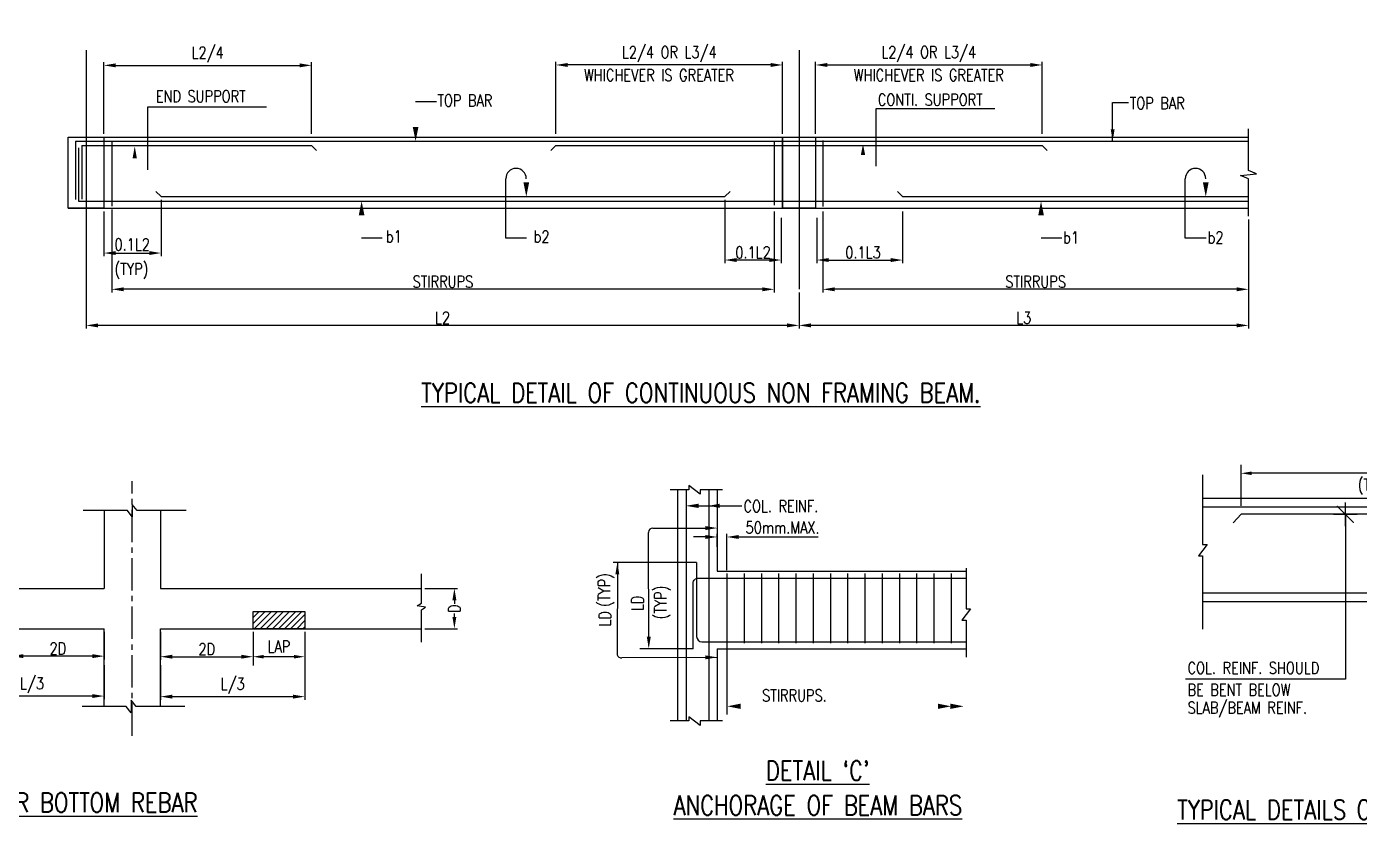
# Model space of a CAD drawing. Extents: x 455722 to 1142355, y -625363 to -272741.
# Drawn here: x 534969 to 565881, y -505185 to -486701 of the extents above; entities that cross this region are included whole.
import ezdxf
from ezdxf.enums import TextEntityAlignment as Align
from ezdxf.lldxf.tags import DXFTag

# ---------------------------------------------------------------- set-up
doc = ezdxf.new("R2010")
doc.units = 0
doc.header["$LTSCALE"] = 500
doc.header["$MEASUREMENT"] = 0
doc.linetypes.add('CENTER2', pattern=[1.125, 0.75, -0.125, 0.125, -0.125])
doc.layers.get('DEFPOINTS').update_dxf_attribs({"color": 4})
for name, color, linetype in [('08', 4, 'Continuous'), ('BEAM', 4, 'Continuous'), ('BRAKE LINE', 8, 'Continuous'), ('CEN', 8, 'CENTER'), ('col & circal', 8, 'CENTER2'), ('CUTOUT2', 9, 'Continuous'), ('DIM', 5, 'Continuous'), ('LINK', 2, 'Continuous'), ('S-CONCRET LINE', 4, 'Continuous'), ('S-DIM-1', 5, 'Continuous'), ('S-REINFORCEMENT', 6, 'Continuous'), ('S-TEXT-1', 4, 'Continuous'), ('S-TITLE', 6, 'Continuous'), ('STIRRUPS', 2, 'Continuous'), ('TXT', 4, 'Continuous')]:
    doc.layers.add(name, color=color, linetype=linetype)
doc.styles.add('ROMANS', font='r.shx', dxfattribs={"width": 0.8, "height": 275, "bigfont": 'bigfont.shx'})
doc.styles.add('ROMENT', font='r.shx', dxfattribs={"bigfont": 'bigfont.shx'})
tags = doc.linetypes.add('CENTER', pattern=[2, 1.25, -0.25, 0.25, -0.25]).pattern_tags.tags
tags[10:11] = [DXFTag(74, 4), DXFTag(75, 0), DXFTag(340, '0'), DXFTag(46, 1.0), DXFTag(50, 0.0), DXFTag(44, 0.0), DXFTag(45, 0.0)]
tags[8:9] = [DXFTag(74, 4), DXFTag(75, 0), DXFTag(340, '0'), DXFTag(46, 1.0), DXFTag(50, 0.0), DXFTag(44, 0.0), DXFTag(45, 0.0)]
tags[6:7] = [DXFTag(74, 4), DXFTag(75, 0), DXFTag(340, '0'), DXFTag(46, 1.0), DXFTag(50, 0.0), DXFTag(44, 0.0), DXFTag(45, 0.0)]
tags[4:5] = [DXFTag(74, 4), DXFTag(75, 0), DXFTag(340, '0'), DXFTag(46, 1.0), DXFTag(50, 0.0), DXFTag(44, 0.0), DXFTag(45, 0.0)]
doc.dimstyles.new('Copy of INT2TIMES', dxfattribs={"dimtxt": 300, "dimasz": 275, "dimexe": 75, "dimexo": 75, "dimgap": 40, "dimtad": 1, "dimdec": 0, "dimlfac": 0.5, "dimrnd": 5, "dimzin": 0, "dimdsep": 46, "dimtxsty": 'ROMANS', "dimcen": -1, "dimclrd": 5, "dimclre": 5, "dimclrt": 4, "dimadec": 0, "dimazin": 0, "dimtfac": 1, "dimtdec": 0, "dimtix": 1, "dimtofl": 0, "dimtmove": 2, "dimatfit": 3, "dimfxl": 0, "dimtolj": 1, "dimtzin": 0, "dimarcsym": 0})
doc.dimstyles.new('dim100', dxfattribs={"dimtxt": 250, "dimasz": 250, "dimexe": 200, "dimexo": 200, "dimgap": 100, "dimtad": 1, "dimdec": 0, "dimzin": 0, "dimdsep": 46, "dimtxsty": 'ROMANS', "dimcen": 0, "dimclrd": 5, "dimclre": 5, "dimclrt": 4, "dimadec": 0, "dimazin": 0, "dimtfac": 1, "dimtdec": 0, "dimtix": 1, "dimtofl": 0, "dimtmove": 2, "dimatfit": 3, "dimfxl": 0, "dimtolj": 1, "dimtzin": 0, "dimlwd": -1, "dimlwe": -1, "dimarcsym": 0})
doc.dimstyles.new('dim25', dxfattribs={"dimtxt": 250, "dimasz": 250, "dimexe": 200, "dimexo": 200, "dimgap": 100, "dimtad": 1, "dimdec": 0, "dimlfac": 0.25, "dimzin": 0, "dimdsep": 46, "dimtxsty": 'ROMANS', "dimcen": 0, "dimclrd": 5, "dimclre": 5, "dimclrt": 4, "dimadec": 0, "dimazin": 0, "dimtfac": 1, "dimtdec": 0, "dimtix": 1, "dimtofl": 0, "dimtmove": 2, "dimatfit": 3, "dimfxl": 0, "dimtolj": 1, "dimtzin": 0, "dimlwd": -1, "dimlwe": -1, "dimarcsym": 0})
doc.dimstyles.new('INT$7', dxfattribs={"dimtxt": 9, "dimasz": 8, "dimexe": 8, "dimexo": 3, "dimgap": 2, "dimtad": 1, "dimdec": 0, "dimzin": 0, "dimdsep": 46, "dimtxsty": 'ROMANS', "dimblk": 'DIMTICK', "dimcen": -0.25, "dimclrd": 5, "dimclre": 5, "dimclrt": 4, "dimadec": 0, "dimazin": 0, "dimtfac": 1, "dimtdec": 0, "dimtix": 1, "dimtofl": 0, "dimtmove": 2, "dimatfit": 3, "dimldrblk": 'DIMTICK', "dimfxl": 0, "dimtolj": 1, "dimtzin": 0, "dimarcsym": 0})

# ---------------------------------------------------------------- blocks, each defined once
blk = doc.blocks.new('*D427')
at = {"layer": 'DEFPOINTS', "color": 0}
for p in [(551210.7771575775, -498540.8452409217), (550988.9798156216, -498842.7349173077), (551210.7771575775, -499386.565390795)]:
    blk.add_point(p, dxfattribs=at)
at = {"layer": 'DIM', "color": 5, "lineweight": -2, "ltscale": 2}
for p, q in [((550713.9798156216, -498540.8452409217), (550438.9798156216, -498540.8452409217)), ((550988.9798156216, -498767.7349173077), (550988.9798156216, -498465.8452409217)), ((551210.7771575775, -499311.565390795), (551210.7771575775, -498465.8452409217)), ((551485.7771575775, -498540.8452409217), (551760.7771575775, -498540.8452409217))]:
    blk.add_line(p, q, dxfattribs=at)
at = {"layer": 'DIM', "color": 5}
for points in [[(550713.9798156216, -498586.678574255), (550713.9798156216, -498495.0119075884), (550988.9798156216, -498540.8452409217)], [(551485.7771575775, -498495.0119075884), (551485.7771575775, -498586.678574255), (551210.7771575775, -498540.8452409217)]]:
    blk.add_solid(points, dxfattribs=at)
at = {"layer": 'DIM', "color": 4, "insert": (552503.5936991412, -498322.8452409208), "char_height": 275, "attachment_point": 5, "style": 'ROMANS'}
blk.add_mtext('\\A1;50mm.MAX.', dxfattribs=at)
blk = doc.blocks.new('*D428')
at = {"layer": 'DEFPOINTS', "color": 0}
for p in [(536346.4494982192, -492283.1073629828), (552883.9494982192, -492795.1405829168), (536346.4494982192, -493632.6751394328)]:
    blk.add_point(p, dxfattribs=at)
at = {"layer": 'DIM', "color": 5, "lineweight": -2, "ltscale": 2}
for p, q in [((536346.4494982192, -492358.1073629828), (536346.4494982192, -493707.6751394328)), ((552883.9494982192, -492870.1405829168), (552883.9494982192, -493707.6751394328)), ((552608.9494982192, -493632.6751394328), (536621.4494982192, -493632.6751394328))]:
    blk.add_line(p, q, dxfattribs=at)
at = {"layer": 'DIM', "color": 5}
for points in [[(536621.4494982192, -493586.8418060995), (536621.4494982192, -493678.5084727661), (536346.4494982192, -493632.6751394328)], [(552608.9494982192, -493678.5084727661), (552608.9494982192, -493586.8418060995), (552883.9494982192, -493632.6751394328)]]:
    blk.add_solid(points, dxfattribs=at)
at = {"layer": 'DIM', "color": 4, "insert": (544615.1994982192, -493455.1751394328), "char_height": 275, "attachment_point": 5, "style": 'ROMANS'}
blk.add_mtext('\\A1;L2', dxfattribs=at)
blk = doc.blocks.new('*D429')
at = {"layer": 'DEFPOINTS', "color": 0}
for p in [(536944.5780383085, -490867.5109060509), (552304.8686629066, -490916.0175545928), (536944.5780383085, -492795.1405829168)]:
    blk.add_point(p, dxfattribs=at)
at = {"layer": 'DIM', "color": 5, "lineweight": -2, "ltscale": 2}
for p, q in [((536944.5780383085, -490942.5109060509), (536944.5780383085, -492870.1405829168)), ((552304.8686629066, -490991.0175545928), (552304.8686629066, -492870.1405829168)), ((552029.8686629066, -492795.1405829168), (537219.5780383085, -492795.1405829168))]:
    blk.add_line(p, q, dxfattribs=at)
at = {"layer": 'DIM', "color": 5}
for points in [[(537219.5780383085, -492749.3072495835), (537219.5780383085, -492840.9739162501), (536944.5780383085, -492795.1405829168)], [(552029.8686629066, -492840.9739162501), (552029.8686629066, -492749.3072495835), (552304.8686629066, -492795.1405829168)]]:
    blk.add_solid(points, dxfattribs=at)
at = {"layer": 'DIM', "color": 4, "insert": (544624.7233506076, -492617.6405829168), "char_height": 275, "attachment_point": 5, "style": 'ROMANS'}
blk.add_mtext('\\A1;STIRRUPS', dxfattribs=at)
blk = doc.blocks.new('*D430')
at = {"layer": 'DEFPOINTS', "color": 0}
for p in [(553297.3869982201, -491059.3877165262), (555287.254637554, -490916.0175545928), (555287.254637554, -492116.1347032199)]:
    blk.add_point(p, dxfattribs=at)
at = {"layer": 'DIM', "color": 5, "lineweight": -2, "ltscale": 2}
for p, q in [((553297.3869982201, -491134.3877165262), (553297.3869982201, -492191.1347032199)), ((555287.254637554, -490991.0175545928), (555287.254637554, -492191.1347032199)), ((553572.3869982201, -492116.1347032199), (555012.254637554, -492116.1347032199))]:
    blk.add_line(p, q, dxfattribs=at)
at = {"layer": 'DIM', "color": 5}
for points in [[(553572.3869982201, -492070.3013698866), (553572.3869982201, -492161.9680365532), (553297.3869982201, -492116.1347032199)], [(555012.254637554, -492161.9680365532), (555012.254637554, -492070.3013698866), (555287.254637554, -492116.1347032199)]]:
    blk.add_solid(points, dxfattribs=at)
at = {"layer": 'DIM', "color": 4, "insert": (554292.3208178871, -491938.6347032199), "char_height": 275, "attachment_point": 5, "style": 'ROMANS'}
blk.add_mtext('\\A1;{\\A1; 0.1L3}', dxfattribs=at)
blk = doc.blocks.new('*D431')
at = {"layer": 'DEFPOINTS', "color": 0}
for p in [(551163.9355483565, -490640.3925545928), (552470.5119982192, -491059.3877165262), (551163.9355483565, -492116.1347032199)]:
    blk.add_point(p, dxfattribs=at)
at = {"layer": 'DIM', "color": 5, "lineweight": -2, "ltscale": 2}
for p, q in [((551163.9355483565, -490715.3925545928), (551163.9355483565, -492191.1347032199)), ((552470.5119982192, -491134.3877165262), (552470.5119982192, -492191.1347032199)), ((552195.5119982192, -492116.1347032199), (551438.9355483565, -492116.1347032199))]:
    blk.add_line(p, q, dxfattribs=at)
at = {"layer": 'DIM', "color": 5}
for points in [[(551438.9355483565, -492070.3013698866), (551438.9355483565, -492161.9680365532), (551163.9355483565, -492116.1347032199)], [(552195.5119982192, -492161.9680365532), (552195.5119982192, -492070.3013698866), (552470.5119982192, -492116.1347032199)]]:
    blk.add_solid(points, dxfattribs=at)
at = {"layer": 'DIM', "color": 4, "insert": (551817.2237732878, -491938.6347032199), "char_height": 275, "attachment_point": 5, "style": 'ROMANS'}
blk.add_mtext('\\A1;{\\A1;0.1L2}', dxfattribs=at)
blk = doc.blocks.new('*D432')
at = {"layer": 'DEFPOINTS', "color": 0}
for p in [(553437.3285274205, -490916.0175545928), (563307.7190482679, -491098.189942772), (553437.3285274205, -492795.1405829168)]:
    blk.add_point(p, dxfattribs=at)
at = {"layer": 'DIM', "color": 5, "lineweight": -2, "ltscale": 2}
for p, q in [((553437.3285274205, -490991.0175545928), (553437.3285274205, -492870.1405829168)), ((563307.7190482679, -491173.189942772), (563307.7190482679, -492870.1405829168)), ((563032.7190482679, -492795.1405829168), (553712.3285274205, -492795.1405829168))]:
    blk.add_line(p, q, dxfattribs=at)
at = {"layer": 'DIM', "color": 5}
for points in [[(553712.3285274205, -492749.3072495835), (553712.3285274205, -492840.9739162501), (553437.3285274205, -492795.1405829168)], [(563032.7190482679, -492840.9739162501), (563032.7190482679, -492749.3072495835), (563307.7190482679, -492795.1405829168)]]:
    blk.add_solid(points, dxfattribs=at)
at = {"layer": 'DIM', "color": 4, "insert": (558372.5237878442, -492617.6405829168), "char_height": 275, "attachment_point": 5, "style": 'ROMANS'}
blk.add_mtext('\\A1;STIRRUPS', dxfattribs=at)
blk = doc.blocks.new('*D433')
at = {"layer": 'DEFPOINTS', "color": 0}
for p in [(563307.7190482679, -491098.189942772), (552883.9494982192, -492795.1405829168), (552883.9494982192, -493632.6751394342)]:
    blk.add_point(p, dxfattribs=at)
at = {"layer": 'DIM', "color": 5, "lineweight": -2, "ltscale": 2}
for p, q in [((563307.7190482679, -491173.189942772), (563307.7190482679, -493707.6751394342)), ((552883.9494982192, -492870.1405829168), (552883.9494982192, -493707.6751394342)), ((563032.7190482679, -493632.6751394342), (553158.9494982192, -493632.6751394342))]:
    blk.add_line(p, q, dxfattribs=at)
at = {"layer": 'DIM', "color": 5}
for points in [[(553158.9494982192, -493586.8418061009), (553158.9494982192, -493678.5084727675), (552883.9494982192, -493632.6751394342)], [(563032.7190482679, -493678.5084727675), (563032.7190482679, -493586.8418061009), (563307.7190482679, -493632.6751394342)]]:
    blk.add_solid(points, dxfattribs=at)
at = {"layer": 'DIM', "color": 4, "insert": (558095.8342732436, -493455.1751394342), "char_height": 275, "attachment_point": 5, "style": 'ROMANS'}
blk.add_mtext('\\A1;L3', dxfattribs=at)
blk = doc.blocks.new('*D440')
at = {"layer": 'DEFPOINTS', "color": 0}
for p in [(541573.3244982201, -487599.4432974071), (536759.8869982192, -489262.2675545928), (541573.3244982201, -489262.2675545928)]:
    blk.add_point(p, dxfattribs=at)
at = {"layer": 'DIM', "color": 5, "lineweight": -2, "ltscale": 2}
for p, q in [((536759.8869982192, -489187.2675545928), (536759.8869982192, -487524.4432974071)), ((537034.8869982192, -487599.4432974071), (541298.3244982201, -487599.4432974071)), ((541573.3244982201, -489187.2675545928), (541573.3244982201, -487524.4432974071))]:
    blk.add_line(p, q, dxfattribs=at)
at = {"layer": 'DIM', "color": 5}
for points in [[(537034.8869982192, -487553.6099640738), (537034.8869982192, -487645.2766307404), (536759.8869982192, -487599.4432974071)], [(541298.3244982201, -487645.2766307404), (541298.3244982201, -487553.6099640738), (541573.3244982201, -487599.4432974071)]]:
    blk.add_solid(points, dxfattribs=at)
at = {"layer": 'DIM', "color": 4, "insert": (539166.6057482196, -487349.9194878833), "char_height": 275, "attachment_point": 5, "style": 'ROMANS'}
blk.add_mtext('\\A1;L2/4', dxfattribs=at)
blk = doc.blocks.new('*D441')
at = {"layer": 'DEFPOINTS', "color": 0}
for p in [(547243.6369982192, -487590.6232974059), (547243.6369982192, -489262.2675545928), (552503.5869982203, -489262.2675545928)]:
    blk.add_point(p, dxfattribs=at)
at = {"layer": 'TXT', "color": 5, "lineweight": -2}
for p, q in [((547243.6369982192, -489187.2675545928), (547243.6369982192, -487515.6232974059)), ((552228.5869982203, -487590.6232974059), (547518.6369982192, -487590.6232974059)), ((552503.5869982203, -489187.2675545928), (552503.5869982203, -487515.6232974059))]:
    blk.add_line(p, q, dxfattribs=at)
at = {"layer": 'TXT', "color": 5}
for points in [[(547518.6369982192, -487544.7899640726), (547518.6369982192, -487636.4566307392), (547243.6369982192, -487590.6232974059)], [(552228.5869982203, -487636.4566307392), (552228.5869982203, -487544.7899640726), (552503.5869982203, -487590.6232974059)]]:
    blk.add_solid(points, dxfattribs=at)
at = {"layer": 'TXT', "color": 4, "insert": (549873.6119982197, -487341.0994878821), "char_height": 275, "attachment_point": 5, "style": 'ROMANS'}
blk.add_mtext('\\A1;L2/4 OR L3/4', dxfattribs=at)
blk = doc.blocks.new('*D442')
at = {"layer": 'DEFPOINTS', "color": 0}
for p in [(558524.2619982192, -487590.6232974059), (553264.3119982199, -489262.2675545928), (558524.2619982192, -489262.2675545928)]:
    blk.add_point(p, dxfattribs=at)
at = {"layer": 'DIM', "color": 5, "lineweight": -2, "ltscale": 2}
for p, q in [((553264.3119982199, -489187.2675545928), (553264.3119982199, -487515.6232974059)), ((553539.3119982199, -487590.6232974059), (558249.2619982192, -487590.6232974059)), ((558524.2619982192, -489187.2675545928), (558524.2619982192, -487515.6232974059))]:
    blk.add_line(p, q, dxfattribs=at)
at = {"layer": 'DIM', "color": 5}
for points in [[(553539.3119982199, -487544.7899640726), (553539.3119982199, -487636.4566307392), (553264.3119982199, -487590.6232974059)], [(558249.2619982192, -487636.4566307392), (558249.2619982192, -487544.7899640726), (558524.2619982192, -487590.6232974059)]]:
    blk.add_solid(points, dxfattribs=at)
at = {"layer": 'DIM', "color": 4, "insert": (555894.2869982196, -487341.0994878821), "char_height": 275, "attachment_point": 5, "style": 'ROMANS'}
blk.add_mtext('\\A1;L2/4 OR L3/4', dxfattribs=at)
blk = doc.blocks.new('*D452')
at = {"layer": 'DEFPOINTS', "color": 0}
for p in [(538085.5111528586, -490640.3925545928), (536759.8869982192, -490916.0175545928), (538085.5111528586, -491953.8638165351)]:
    blk.add_point(p, dxfattribs=at)
at = {"layer": 'DIM', "color": 5, "lineweight": -2, "ltscale": 2}
for p, q in [((538085.5111528586, -490715.3925545928), (538085.5111528586, -492028.8638165351)), ((536759.8869982192, -490991.0175545928), (536759.8869982192, -492028.8638165351)), ((537034.8869982192, -491953.8638165351), (537810.5111528586, -491953.8638165351))]:
    blk.add_line(p, q, dxfattribs=at)
at = {"layer": 'DIM', "color": 5}
for points in [[(537034.8869982192, -491908.0304832018), (537034.8869982192, -491999.6971498684), (536759.8869982192, -491953.8638165351)], [(537810.5111528586, -491999.6971498684), (537810.5111528586, -491908.0304832018), (538085.5111528586, -491953.8638165351)]]:
    blk.add_solid(points, dxfattribs=at)
at = {"layer": 'DIM', "color": 4, "insert": (537416.7829586815, -491753.8638165351), "char_height": 275, "attachment_point": 5, "style": 'ROMANS'}
blk.add_mtext('\\A1;0.1L2', dxfattribs=at)
blk = doc.blocks.new('DIMTICK')
for p, q in [((-1, 0), (1, 0)), ((0, 1), (0, -1))]:
    blk.add_line(p, q)
at = {"color": 2, "const_width": 0.1}
blk.add_lwpolyline([(0.7071067811865461, 0.7071067811865461), (-0.7071067811865479, -0.7071067811865461)], dxfattribs=at)
blk = doc.blocks.new('*D542')
at = {"layer": 'DEFPOINTS', "color": 0}
for p in [(544126.5000000146, -499735.2176071489), (544890.1667690115, -499735.2176071489), (544126.5000000146, -500668.853748085)]:
    blk.add_point(p, dxfattribs=at)
at = {"layer": 'DIM', "color": 5, "lineweight": -2, "ltscale": 2}
for p, q in [((544201.5000000146, -499735.2176071489), (544965.1667690115, -499735.2176071489)), ((544890.1667690115, -500010.2176071489), (544890.1667690115, -500088.7023442878)), ((544890.1667690115, -500393.853748085), (544890.1667690115, -500315.3690109545)), ((544201.5000000146, -500668.853748085), (544965.1667690115, -500668.853748085))]:
    blk.add_line(p, q, dxfattribs=at)
at = {"layer": 'DIM', "color": 5}
for points in [[(544936.0001023449, -500010.2176071489), (544844.3334356782, -500010.2176071489), (544890.1667690115, -499735.2176071489)], [(544844.3334356782, -500393.853748085), (544936.0001023449, -500393.853748085), (544890.1667690115, -500668.853748085)]]:
    blk.add_solid(points, dxfattribs=at)
at = {"layer": 'DIM', "color": 4, "insert": (544890.1667690115, -500202.0356776211), "char_height": 275, "attachment_point": 5, "rotation": 90, "style": 'ROMANS'}
blk.add_mtext('\\A1;{D}', dxfattribs=at)
blk = doc.blocks.new('*D543')
at = {"layer": 'DEFPOINTS', "color": 0}
for p in [(534619.4188558104, -500655.3004590776), (536765.0371205442, -500665.6862392353), (534619.4188558104, -501305.2655151087)]:
    blk.add_point(p, dxfattribs=at)
at = {"layer": 'DIM', "color": 5, "lineweight": -2, "ltscale": 2}
for p, q in [((534619.4188558104, -500730.3004590776), (534619.4188558104, -501380.2655151087)), ((536765.0371205442, -500740.6862392353), (536765.0371205442, -501380.2655151087)), ((536490.0371205442, -501305.2655151087), (534894.4188558104, -501305.2655151087))]:
    blk.add_line(p, q, dxfattribs=at)
at = {"layer": 'DIM', "color": 5}
for points in [[(534894.4188558104, -501259.4321817753), (534894.4188558104, -501351.098848442), (534619.4188558104, -501305.2655151087)], [(536490.0371205442, -501351.098848442), (536490.0371205442, -501259.4321817753), (536765.0371205442, -501305.2655151087)]]:
    blk.add_solid(points, dxfattribs=at)
at = {"layer": 'DIM', "color": 4, "insert": (535692.2279881773, -501127.7655151087), "char_height": 275, "attachment_point": 5, "style": 'ROMANS'}
blk.add_mtext('\\A1;{2D}', dxfattribs=at)
blk = doc.blocks.new('*D545')
at = {"layer": 'DEFPOINTS', "color": 0}
for p in [(533419.4188558095, -500655.3004590776), (536765.0371205442, -501441.2559089324), (533419.4188558095, -502231.3955822569)]:
    blk.add_point(p, dxfattribs=at)
at = {"layer": 'DIM', "color": 5, "lineweight": -2, "ltscale": 2}
for p, q in [((533419.4188558095, -500730.3004590776), (533419.4188558095, -502306.3955822569)), ((536765.0371205442, -501516.2559089324), (536765.0371205442, -502306.3955822569)), ((536490.0371205442, -502231.3955822569), (533694.4188558095, -502231.3955822569))]:
    blk.add_line(p, q, dxfattribs=at)
at = {"layer": 'DIM', "color": 5}
for points in [[(533694.4188558095, -502185.5622489236), (533694.4188558095, -502277.2289155902), (533419.4188558095, -502231.3955822569)], [(536490.0371205442, -502277.2289155902), (536490.0371205442, -502185.5622489236), (536765.0371205442, -502231.3955822569)]]:
    blk.add_solid(points, dxfattribs=at)
at = {"layer": 'DIM', "color": 4, "insert": (535092.2279881769, -501981.8717727331), "char_height": 275, "attachment_point": 5, "style": 'ROMANS'}
blk.add_mtext('\\A1;L/3', dxfattribs=at)
blk = doc.blocks.new('*D555')
at = {"layer": 'DEFPOINTS', "color": 0}
for p in [(538073.8005910757, -500668.853748085), (540219.4188558076, -500668.853748085), (540219.4188558076, -501318.818804116)]:
    blk.add_point(p, dxfattribs=at)
at = {"layer": 'DIM', "color": 5, "lineweight": -2, "ltscale": 2}
for p, q in [((538073.8005910757, -500743.853748085), (538073.8005910757, -501393.818804116)), ((540219.4188558076, -500743.853748085), (540219.4188558076, -501393.818804116)), ((538348.8005910757, -501318.818804116), (539944.4188558076, -501318.818804116))]:
    blk.add_line(p, q, dxfattribs=at)
at = {"layer": 'DIM', "color": 5}
for points in [[(538348.8005910757, -501272.9854707827), (538348.8005910757, -501364.6521374493), (538073.8005910757, -501318.818804116)], [(539944.4188558076, -501364.6521374493), (539944.4188558076, -501272.9854707827), (540219.4188558076, -501318.818804116)]]:
    blk.add_solid(points, dxfattribs=at)
at = {"layer": 'DIM', "color": 4, "insert": (539146.6097234417, -501141.318804116), "char_height": 275, "attachment_point": 5, "style": 'ROMANS'}
blk.add_mtext('\\A1;{2D}', dxfattribs=at)
blk = doc.blocks.new('*D556')
at = {"layer": 'DEFPOINTS', "color": 0}
for p in [(540219.4188558076, -500668.853748085), (541419.4188558086, -500668.853748085), (540219.4188558076, -501318.818804116)]:
    blk.add_point(p, dxfattribs=at)
at = {"layer": 'S-DIM-1', "color": 5}
for p, q in [((540219.4188558076, -500868.853748085), (540219.4188558076, -501518.818804116)), ((541419.4188558086, -500868.853748085), (541419.4188558086, -501518.818804116)), ((541169.4188558086, -501318.818804116), (540469.4188558076, -501318.818804116))]:
    blk.add_line(p, q, dxfattribs=at)
for points in [[(540469.4188558076, -501277.1521374493), (540469.4188558076, -501360.4854707827), (540219.4188558076, -501318.818804116)], [(541169.4188558086, -501360.4854707827), (541169.4188558086, -501277.1521374493), (541419.4188558086, -501318.818804116)]]:
    blk.add_solid(points, dxfattribs=at)
at = {"layer": 'S-DIM-1', "color": 4, "insert": (540819.4188558081, -501081.318804116), "char_height": 275, "attachment_point": 5, "style": 'ROMANS'}
blk.add_mtext('\\A1;LAP', dxfattribs=at)
blk = doc.blocks.new('*D557')
at = {"layer": 'DEFPOINTS', "color": 0}
for p in [(541419.4188558086, -500668.853748085), (538073.8005910757, -501443.4731651273), (541419.4188558086, -502244.9488712642)]:
    blk.add_point(p, dxfattribs=at)
at = {"layer": 'DIM', "color": 5, "lineweight": -2, "ltscale": 2}
for p, q in [((541419.4188558086, -500743.853748085), (541419.4188558086, -502319.9488712642)), ((538073.8005910757, -501518.4731651273), (538073.8005910757, -502319.9488712642)), ((538348.8005910757, -502244.9488712642), (541144.4188558086, -502244.9488712642))]:
    blk.add_line(p, q, dxfattribs=at)
at = {"layer": 'DIM', "color": 5}
for points in [[(538348.8005910757, -502199.1155379309), (538348.8005910757, -502290.7822045975), (538073.8005910757, -502244.9488712642)], [(541144.4188558086, -502290.7822045975), (541144.4188558086, -502199.1155379309), (541419.4188558086, -502244.9488712642)]]:
    blk.add_solid(points, dxfattribs=at)
at = {"layer": 'DIM', "color": 4, "insert": (539746.6097234421, -501995.4250617404), "char_height": 275, "attachment_point": 5, "style": 'ROMANS'}
blk.add_mtext('\\A1;L/3', dxfattribs=at)
blk = doc.blocks.new('*D580')
at = {"layer": 'DEFPOINTS', "color": 0}
for p in [(563136.3081219406, -497063.6242979572), (563136.3081219406, -498015.6095327132), (569333.9340104838, -498308.1875982441)]:
    blk.add_point(p, dxfattribs=at)
at = {"layer": 'DIM', "color": 5}
for p, q in [((563136.3081219406, -497815.6095327132), (563136.3081219406, -496863.6242979572)), ((569083.9340104838, -497063.6242979572), (563386.3081219406, -497063.6242979572)), ((569333.9340104838, -498108.1875982441), (569333.9340104838, -496863.6242979572))]:
    blk.add_line(p, q, dxfattribs=at)
for points in [[(563386.3081219406, -497021.9576312905), (563386.3081219406, -497105.2909646239), (563136.3081219406, -497063.6242979572)], [(569083.9340104838, -497105.2909646239), (569083.9340104838, -497021.9576312905), (569333.9340104838, -497063.6242979572)]]:
    blk.add_solid(points, dxfattribs=at)
at = {"layer": 'DIM', "color": 4, "char_height": 275, "attachment_point": 5, "style": 'ROMANS'}
for s, insert in [('\\A1;Ld', (566235.1210662122, -496826.1242979572)), ('(TYP)', (566235.1210662122, -497373.148107481))]:
    blk.add_mtext(s, dxfattribs=dict(at, insert=insert))

msp = doc.modelspace()

# ---------------------------------------------------------------- hatches: boundary and pattern name
at = {"layer": 'BEAM'}
h = msp.add_hatch(dxfattribs=at)
h.set_pattern_fill('ANSI31', color=253, scale=800, style=0)
h.set_pattern_definition([(45, (-5111537.119563987, 1766864.131342657), (-70.71067811865474, 70.71067811865474), [])])
h.paths.add_polyline_path([(540219.4188558076, -500267.7432291391), (540219.4188558076, -500668.853748085), (541419.4188558086, -500668.853748085), (541419.4188558086, -500267.7432291391)])

# ---------------------------------------------------------------- linework, layer by layer
at = {"layer": '08', "elevation": 1.159165e-10}
for points in [[(535933.0119982173, -489262.2675545928), (536759.8869982192, -489262.2675545928), (536759.8869982192, -490916.0175545928), (535933.0119982173, -490916.0175545928)], [(552503.5869982203, -489262.2675545928), (553264.3119982199, -489262.2675545928), (553264.3119982199, -490916.0175545928), (552503.5869982203, -490916.0175545928)]]:
    msp.add_lwpolyline(points, close=True, dxfattribs=at)
at = {"layer": 'BEAM', "elevation": -1.160085e-10}
msp.add_lwpolyline([(540219.4188558076, -500267.7432291391), (541419.4188558086, -500267.7432291391), (541419.4188558086, -500668.853748085), (540219.4188558076, -500668.853748085)], close=True, dxfattribs=at)
at = {"layer": 'BRAKE LINE', "ltscale": 2}
for points, elevation in [([(563307.7190482679, -491098.189942772), (563307.7190482679, -490228.2472534268), (563122.0675750754, -490156.0124959541), (563493.3705214614, -490114.7357660029), (563307.7190482679, -490042.5010085301), (563307.7190482679, -489073.2250848408)], 1.158859e-10), ([(551111.0401458822, -497443.6906065042), (550590.9354380423, -497443.6906065042), (550590.9354380423, -497550.0496425042), (550328.8477416614, -497345.5129434243), (550328.8477416614, -497443.6906065042), (549893.018229095, -497443.6906065042)], -1.160391e-10), ([(562246.4859316438, -497098.7919671622), (562246.4859316438, -498714.7982726914), (562352.8449676433, -498714.7982726914), (562148.3082685634, -498976.8859690733), (562246.4859316438, -498976.8859690733), (562246.4859316438, -500680.193935801)], -1.160085e-10), ([(556758.225418628, -499261.679169469), (556758.225418628, -500208.0185478609), (556864.5844546312, -500208.0185478609), (556660.0477555513, -500470.1062442428), (556758.225418628, -500470.1062442428), (556758.225418628, -501332.1704273629)], -1.160391e-10), ([(551111.0401458822, -502808.1428316277), (550590.9354380423, -502808.1428316277), (550590.9354380423, -502914.5018676291), (550328.8477416614, -502709.9651685501), (550328.8477416614, -502808.1428316277), (549893.018229095, -502808.1428316277)], -1.160391e-10)]:
    msp.add_lwpolyline(points, dxfattribs=dict(at, elevation=elevation))
at = {"layer": 'CEN'}
for p, q in [((536346.4494982192, -487250.2711501042), (536346.4494982192, -492795.1405829168)), ((552883.9494982192, -487250.2711501042), (552883.9494982192, -492795.1405829168))]:
    msp.add_line(p, q, dxfattribs=at)
at = {"layer": 'col & circal', "linetype": 'CENTER2', "ltscale": 2}
msp.add_line((537419.4188558104, -503157.5), (537419.4188558104, -497244.3644161527), dxfattribs=at)
at = {"layer": 'CUTOUT2', "linetype": 'Continuous', "elevation": -1.160085e-10}
for points in [[(538666.4379890262, -497929.3222490707), (537531.9035845165, -497929.2984012826), (537419.4188558086, -497783.6996717169), (537419.4188558086, -498073.622719021), (537304.083902154, -497929.2984012826), (536279.4963843998, -497929.3314034059)], [(538639.684966293, -502475.4175065919), (537505.1505617852, -502475.3936588042), (537392.6658330763, -502329.794929238), (537392.6658330763, -502619.7179765417), (537277.3308794218, -502475.3936588042), (536252.7433616676, -502475.4266609261)]]:
    msp.add_lwpolyline(points, dxfattribs=at)
at = {"layer": 'CUTOUT2', "linetype": 'Continuous'}
msp.add_lwpolyline([(544126.4951021817, -500984.9828376491), (544126.5110007083, -500228.6265679761), (544223.5768204179, -500172.5798513158), (544030.2947888818, -500134.6936463579), (544126.5110007083, -500076.7467797343), (544126.4889992919, -499393.688434565)], dxfattribs=at)
at = {"layer": 'DEFPOINTS', "color": 0, "linetype": 'ByBlock'}
for p in [(550988.9798156216, -499333.3436141992), (550428.9798156226, -501333.3436141992)]:
    msp.add_point(p, dxfattribs=at)
at = {"layer": 'DIM', "ltscale": 2}
for p, q in [((537779.1876924827, -490022.033171142), (537779.1876924827, -488563.979075226)), ((537779.1876924827, -488563.979075226), (540534.3786192934, -488563.979075226)), ((544471.5183377254, -488445.030332821), (543990.132286906, -488445.030332821)), ((554671.6926924817, -488598.9609571877), (557426.8836192943, -488598.9609571877)), ((554671.6926924817, -489942.033171142), (554671.6926924817, -488598.9609571877)), ((546082.5780088974, -491611.5718036839), (546082.5780088974, -490229.02781206)), ((561843.0141172155, -491611.5718036839), (561843.0141172155, -490229.02781206)), ((543218.5771724402, -491611.5718036839), (542737.1911216218, -491611.5718036839)), ((546563.9640597177, -491611.5718036839), (546082.5780088974, -491611.5718036839)), ((558979.0132807575, -491611.5718036839), (558497.6272299362, -491611.5718036839)), ((562324.4001680331, -491611.5718036839), (561843.0141172155, -491611.5718036839)), ((549398.7219304449, -501061.6426956193), (549393.6755246061, -498433.3860477377)), ((549493.6755246061, -498333.3860477367), (550788.9798156226, -498333.3860477367)), ((551710.7771575765, -498540.8452409217), (553328.0493457222, -498540.8452409217)), ((550508.9798156216, -499133.3436141992), (548574.7849710116, -499133.3436141992)), ((551210.7771575775, -501003.226223357), (551210.7771575775, -502661.5357864429)), ((550428.9798156226, -501132.3435028819), (549193.5960318965, -501132.3435028819))]:
    msp.add_line(p, q, dxfattribs=at)
at = {"layer": 'DIM', "ltscale": 2, "flags": 128}
for points, elevation in [([(543990.132286906, -488445.030332821, 0, 0, 0), (543990.132286906, -489357.6425545928, 0, 132.3, 0), (543990.132286906, -489027.112037445, 132.3, 132.3, 0)], 1.158859e-10), ([(537779.1876924818, -490022.033171142, 0, 0, 0), (537475.4781543666, -490022.033171142, 0, 0, 0), (537475.4781543666, -489478.4445983828, 0, 99.22500000000002, 0), (537475.4781543666, -489753.9049862442, 99.22500000000002, 99.22500000000002, 0)], 1.158859e-10), ([(554671.6926924817, -489942.033171142, 0, 0, 0), (554367.9831543674, -489942.033171142, 0, 0, 0), (554367.9831543674, -489429.8658483829, 0, 99.22500000000002, 0), (554367.9831543674, -489677.7637362443, 99.22500000000002, 99.22500000000002, 0)], 1.158859e-10), ([(546558.0543137991, -490229.02781206, 0, 0, 0), (546558.0543137991, -490642.8883734951, 0, 132.3, 0), (546558.0543137991, -490312.3578563477, 132.3, 132.3, 0)], 1.158859e-10), ([(562318.4904221164, -490229.02781206, 0, 0, 0), (562318.4904221164, -490642.888373496, 0, 132.3, 0), (562318.4904221164, -490312.3578563477, 132.3, 132.3, 0)], 1.158859e-10), ([(542737.1911216218, -491611.5718036839, 0, 0, 0), (542737.1911216218, -490750.6425545928, 0, 132.3, 0), (542737.1911216218, -491081.1730717402, 132.3, 132.3, 0)], 1.158859e-10), ([(558497.6272299362, -491611.5718036839, 0, 0, 0), (558497.6272299362, -490750.6425545942, 0, 132.3, 0), (558497.6272299362, -491081.1730717402, 132.3, 132.3, 0)], 1.158859e-10), ([(556104.9168985883, -502469.0605017578, 122.425344, 0, 0), (556410.7771575773, -502469.0605017578, 0, 0, 0), (556034.6111845259, -502469.0605017578, 0, 0, 0), (551223.8953215915, -502469.0605017571, 0, 122.425344, 0), (551529.7555805787, -502469.0605017571, 0, 0, 0)], -1.160391e-10), ([(556397.4168985883, -502469.0605017578, 122.425344, 0, 0), (556703.2771575773, -502469.0605017578, 0, 0, 0), (556327.1111845259, -502469.0605017578, 0, 0, 0), (551822.2555805787, -502469.0605017571, 0, 122.425344, 0), (551822.2555805787, -502469.0605017571, 0, 0, 0)], -1.160391e-10)]:
    msp.add_lwpolyline(points, format="xyseb", dxfattribs=dict(at, elevation=elevation))
at = {"layer": 'DIM', "ltscale": 2, "elevation": -1.160391e-10}
for points in [[(550555.7731616951, -497818.2880316721), (550950.7627370262, -497818.2880316721)], [(551045.3629277477, -497818.2880316721), (551556.2199947506, -497818.2880316721)]]:
    msp.add_lwpolyline(points, dxfattribs=at)
at = {"layer": 'DIM', "ltscale": 2}
for centre, radius, start, end in [((546320.3161613473, -490229.02781206), 237.7381524508611, 0, 180), ((562080.7522696655, -490229.02781206), 237.7381524508611, 0, 180), ((549493.6755246061, -498433.3860477377), 100, 90, 180), ((548755.8257571447, -501255.7127711661), 89.6397398194883, 191.2281897565659, 284.0600867737673)]:
    msp.add_arc(centre, radius, start, end, dxfattribs=at)
for points in [[(550555.7731616951, -497868.2880316721), (550255.7731616951, -497818.2880316721), (550555.7731616951, -497768.2880316721)], [(551045.3629277477, -497868.2880316721), (550788.9798156216, -497818.2880316721), (551045.3629277477, -497768.2880316721)], [(550713.9798156216, -498287.5527144051), (550988.9798156216, -498333.3860477367), (550713.9798156216, -498379.2193810721)], [(549444.555263778, -500857.3435028819), (549398.7219304449, -501132.3435028819), (549352.888597111, -500857.3435028819)]]:
    msp.add_solid(points, dxfattribs=at)
at = {"layer": 'LINK'}
for p, q in [((553437.3285274205, -489340.6447300911), (553437.3285274205, -490874.3808390968)), ((536944.5780383085, -489360.1772117978), (536944.5780383085, -490867.5109060509)), ((552304.8686629066, -489354.8899902599), (552304.8686629066, -490845.8904615259))]:
    msp.add_line(p, q, dxfattribs=at)
at = {"layer": 'S-CONCRET LINE', "color": 130}
for p, q in [((535933.0119982173, -489262.2675545928), (563307.7190482679, -489262.2675545928)), ((536759.8869982192, -489262.2675545928), (536759.8869982192, -490916.0175545928)), ((552503.5869982203, -489262.2675545928), (552503.5869982203, -490916.0175545928)), ((553264.3119982199, -489262.2675545928), (553264.3119982199, -490916.0175545928)), ((535933.0119982173, -490916.0175545928), (536759.8869982192, -490916.0175545928)), ((536759.8869982192, -490916.0175545928), (552503.5869982203, -490916.0175545928)), ((552503.5869982203, -490916.0175545928), (553264.3119982199, -490916.0175545928)), ((553264.3119982199, -490916.0175545928), (563307.7190482679, -490916.0175545928)), ((550068.9798156216, -497443.6906065042), (550068.9798156216, -502808.1428316277)), ((550988.9798156216, -497443.6906065042), (550988.9798156216, -499333.3436141992)), ((536765.0371205442, -497928.661195369), (536765.0371205442, -499735.2176071489)), ((538073.8005910757, -497928.661195369), (538073.8005910757, -499735.2176071489)), ((550988.9798156216, -499333.3436141992), (556758.225418628, -499333.3436141992)), ((526765.0371205442, -499735.2176071489), (536765.0371205442, -499735.2176071489)), ((526765.0371205442, -499735.2176071489), (536765.0371205442, -499735.2176071489)), ((538073.8005910757, -499735.2176071489), (544126.5000000001, -499735.2176071489)), ((526765.0371205442, -500668.853748085), (536765.0371205442, -500668.853748085)), ((536765.0371205442, -502475.4101598649), (536765.0371205442, -500668.853748085)), ((538073.8005910757, -502475.4101598649), (538073.8005910757, -500668.853748085)), ((538073.8005910757, -500668.853748085), (544126.5000000001, -500668.853748085)), ((550988.9798156216, -501133.3436142001), (556758.225418628, -501133.3436142001)), ((550988.9798156216, -501133.3436142001), (550988.9798156216, -502808.1428316277))]:
    msp.add_line(p, q, dxfattribs=at)
at = {"layer": 'S-CONCRET LINE', "color": 130, "linetype": 'Continuous'}
for p, q in [((573918.1525380029, -497645.8421208814), (562250.5766181038, -497645.8421208814)), ((566493.9340104847, -500045.8421208824), (562250.5766181038, -500045.8421208824))]:
    msp.add_line(p, q, dxfattribs=at)
at = {"layer": 'S-REINFORCEMENT'}
for p, q in [((536098.3869982192, -489357.6425545928), (536098.3869982192, -490709.3360283595)), ((536098.3869982192, -489357.6425545928), (563307.7190482679, -489357.6425545928)), ((536169.2814728264, -489511.340728553), (536169.2814728264, -490750.6425545928)), ((536169.2814728264, -490750.6425545928), (538827.0744982201, -490750.6425545928)), ((536759.8869982192, -490750.6425545928), (555127.0670559711, -490750.6425545928)), ((555129.4492239428, -490750.6425545928), (563307.7190482679, -490750.6425545928))]:
    msp.add_line(p, q, dxfattribs=at)
at = {"layer": 'S-REINFORCEMENT', "linetype": 'Continuous'}
for p, q in [((536246.3115605952, -489457.8925545928), (541573.3244982201, -489457.8925545928)), ((536246.3115605952, -489457.8925545928), (536246.3115605952, -490705.0464158116)), ((541692.6373579628, -489574.7054143355), (541573.3244982201, -489457.8925545928)), ((547124.3241384765, -489574.7054143355), (547243.6369982192, -489457.8925545928)), ((547243.6369982192, -489457.8925545928), (558524.2619982192, -489457.8925545928)), ((558643.5748579619, -489574.7054143355), (558524.2619982192, -489457.8925545928)), ((538085.5111528586, -490640.3925545928), (537966.198293116, -490523.5796948501)), ((551163.9355483565, -490640.3925545928), (551283.2484080992, -490523.5796948501)), ((555287.254637554, -490640.3925545928), (555167.9417778114, -490523.5796948501)), ((538085.5111528586, -490640.3925545928), (551163.9355483565, -490640.3925545928)), ((555287.254637554, -490640.3925545928), (563307.7190482679, -490640.3925545928)), ((550268.9798156226, -497443.6906065042), (550268.9798156226, -502808.1428316277)), ((550788.9798156216, -497443.6906065042), (550788.9798156216, -502808.1428316277)), ((573918.1525380029, -497845.8421208824), (562250.5766181038, -497845.8421208824)), ((563136.3081219406, -498015.6095327132), (562957.346891738, -498213.4214684099)), ((566493.9340104847, -498015.6095327132), (563136.3081219406, -498015.6095327132)), ((573918.1525380029, -499845.8421208814), (562250.5766181038, -499845.8421208814))]:
    msp.add_line(p, q, dxfattribs=at)
at = {"layer": 'S-REINFORCEMENT', "linetype": 'Continuous', "elevation": -1.160391e-10}
for points in [[(550508.9798156216, -499133.3436141992), (550508.9798156216, -500853.3436141992, 0.4142135623730951), (550628.9798156216, -500973.3436141992), (556758.225418628, -500973.3436141992)], [(550428.9798156226, -501132.3435028819), (550428.9798156226, -499613.3436141992, -0.4142135623730895), (550548.9798156216, -499493.3436141992), (556758.225418628, -499493.3436141992)]]:
    msp.add_lwpolyline(points, format="xyb", dxfattribs=at)
at = {"layer": 'STIRRUPS'}
for p, q in [((551210.7771575775, -499386.565390795), (551210.7771575775, -501003.226223357)), ((551610.7771575765, -499386.565390795), (551610.7771575765, -501003.226223357)), ((552010.7771575775, -499386.565390795), (552010.7771575775, -501003.226223357)), ((552410.7771575775, -499386.565390795), (552410.7771575775, -501003.226223357)), ((552810.7771575765, -499386.565390795), (552810.7771575765, -501003.226223357)), ((553210.7771575775, -499386.565390795), (553210.7771575775, -501003.226223357)), ((553610.7771575775, -499386.565390795), (553610.7771575775, -501003.226223357)), ((554010.7771575775, -499386.565390795), (554010.7771575775, -501003.226223357)), ((554410.7771575775, -499386.565390795), (554410.7771575775, -501003.226223357)), ((554810.7771575775, -499386.565390795), (554810.7771575775, -501003.226223357)), ((555210.7771575775, -499386.565390795), (555210.7771575775, -501003.226223357)), ((555610.7771575775, -499386.565390795), (555610.7771575775, -501003.226223357)), ((556010.7771575775, -499386.565390795), (556010.7771575775, -501003.226223357)), ((556410.7771575775, -499386.565390795), (556410.7771575775, -501003.226223357))]:
    msp.add_line(p, q, dxfattribs=at)

# ---------------------------------------------------------------- texts
at = {"layer": 'S-TEXT-1', "style": 'ROMENT', "width": 0.8}
for s, p in [('WHICHEVER IS GREATER', (547894.2821881564, -487962.4730811543)), ('WHICHEVER IS GREATER', (554152.679308281, -487962.4730811543)), ('END SUPPORT', (537963.6918933529, -488455.644487923)), ('TOP BAR', (544497.0588289599, -488553.2244879226)), ('CONTI. SUPPORT', (554711.7392776355, -488533.9260699907)), ('TOP BAR', (560556.2821234164, -488615.4875114566)), ('b1', (543301.106769271, -491708.9006180889)), ('b2', (546729.6790337597, -491708.9006180889)), ('b1', (559010.5468946665, -491728.631022031)), ('b2', (562363.1671339662, -491728.631022031)), ('(TYP)', (537007.2803885161, -492462.0121742226)), ('COL. REINF.', (551596.8464740522, -497965.66445318)), ('COL. REINF. SHOULD', (561896.156001518, -501717.387096537)), ('BE BENT BELOW ', (561896.156001518, -502225.2804881951)), ('SLAB/BEAM REINF.', (561896.156001518, -502639.2834884583))]:
    msp.add_text(s, height=275, dxfattribs=at).set_placement(p)
for s, p in [('(TYP)', (548503.0960318965, -500159.8918953408)), ('(TYP)', (549807.9496743835, -500448.1220065118)), ('LD', (549273.0839786136, -500256.5238307631)), ('LD', (548520.2269560366, -500616.7604572279))]:
    msp.add_text(s, height=275, rotation=90, dxfattribs=at).set_placement(p)
msp.add_text('STIRRUPS. ', height=275, dxfattribs=at).set_placement((552852.790840986, -502216.497859953), align=Align.MIDDLE)
at = {"layer": 'S-TITLE', "style": 'ROMANS', "width": 0.8}
for s, p in [('%%UTYPICAL DETAIL OF CONTINUOUS NON FRAMING BEAM.', (550609.395559801, -495195.6397920512)), ("%%UDETAIL `C'", (553318.7027047274, -503961.2261748798)), ('%%UTYPICAL LAPPING DETAILS FOR BOTTOM REBAR', (533313.6821024463, -504701.142570985)), ('%%UANCHORAGE OF BEAM BARS', (553318.7027047274, -504766.948157954)), ('%%UTYPICAL DETAILS OF COL. CLOSING AT TERRACE LVL.', (567993.9340104838, -504869.7981511949))]:
    msp.add_text(s, height=450, dxfattribs=at).set_placement(p, align=Align.MIDDLE_CENTER)

# ---------------------------------------------------------------- dimensions: what is measured, and where the dimension line sits
at = {"layer": 'DIM', "ltscale": 2}
for base, p1, p2, text, picture, middle in [((558524.2619982192, -487590.6232974059), (553264.3119982199, -489262.2675545928), (558524.2619982192, -489262.2675545928), 'L2/4 OR L3/4', '*D442', (555894.2869982196, -487341.0994878821)), ((536944.5780383085, -492795.1405829168), (552304.8686629066, -490916.0175545928), (536944.5780383085, -490867.5109060509), 'STIRRUPS', '*D429', (544624.7233506076, -492617.6405829168)), ((551163.9355483565, -492116.1347032199), (552470.5119982192, -491059.3877165262), (551163.9355483565, -490640.3925545928), '{\\A1;0.1L2}', '*D431', (551817.2237732878, -491938.6347032199)), ((552883.9494982192, -493632.6751394342), (563307.7190482679, -491098.189942772), (552883.9494982192, -492795.1405829168), 'L3', '*D433', (558095.8342732436, -493455.1751394342)), ((555287.254637554, -492116.1347032199), (553297.3869982201, -491059.3877165262), (555287.254637554, -490916.0175545928), '{\\A1; 0.1L3}', '*D430', (554292.3208178871, -491938.6347032199)), ((553437.3285274205, -492795.1405829168), (563307.7190482679, -491098.189942772), (553437.3285274205, -490916.0175545928), 'STIRRUPS', '*D432', (558372.5237878442, -492617.6405829168)), ((536346.4494982192, -493632.6751394328), (552883.9494982192, -492795.1405829168), (536346.4494982192, -492283.1073629828), 'L2', '*D428', (544615.1994982192, -493455.1751394328)), ((533419.4188558095, -502231.3955822569), (536765.0371205442, -501441.2559089324), (533419.4188558095, -500655.3004590776), 'L/3', '*D545', (535092.2279881769, -501981.8717727331)), ((534619.4188558104, -501305.2655151087), (536765.0371205442, -500665.6862392353), (534619.4188558104, -500655.3004590776), '{2D}', '*D543', (535692.2279881773, -501127.7655151087))]:
    dim = msp.add_linear_dim(base=base, p1=p1, p2=p2, angle=180, text=text, dimstyle='Copy of INT2TIMES', dxfattribs=at)
    dim.commit()
    dim.dimension.update_dxf_attribs({"geometry": picture, "text_midpoint": middle})
for base, p1, p2, text, picture, middle in [((541573.3244982201, -487599.4432974071), (536759.8869982192, -489262.2675545928), (541573.3244982201, -489262.2675545928), 'L2/4', '*D440', (539166.6057482196, -487349.9194878833)), ((540219.4188558076, -501318.818804116), (538073.8005910757, -500668.853748085), (540219.4188558076, -500668.853748085), '{2D}', '*D555', (539146.6097234417, -501141.318804116)), ((541419.4188558086, -502244.9488712642), (538073.8005910757, -501443.4731651273), (541419.4188558086, -500668.853748085), 'L/3', '*D557', (539746.6097234421, -501995.4250617404))]:
    dim = msp.add_linear_dim(base=base, p1=p1, p2=p2, text=text, dimstyle='Copy of INT2TIMES', dxfattribs=at)
    dim.commit()
    dim.dimension.update_dxf_attribs({"geometry": picture, "text_midpoint": middle})
for base, p1, p2, text, picture, middle in [((538085.5111528586, -491953.8638165351), (536759.8869982192, -490916.0175545928), (538085.5111528586, -490640.3925545928), '0.1L2', '*D452', (537416.7829586815, -491753.8638165351)), ((551210.7771575775, -498540.8452409217), (550988.9798156216, -498842.7349173077), (551210.7771575775, -499386.565390795), '50mm.MAX.', '*D427', (552503.5936991412, -498322.8452409208))]:
    dim = msp.add_linear_dim(base=base, p1=p1, p2=p2, text=text, dimstyle='Copy of INT2TIMES', dxfattribs=at)
    dim.commit()
    dim.dimension.update_dxf_attribs({"geometry": picture, "text_midpoint": middle, "dimtype": 160})
at = {"layer": 'DIM'}
dim = msp.add_linear_dim(base=(563136.3081219406, -497063.6242979572), p1=(569333.9340104838, -498308.1875982441), p2=(563136.3081219406, -498015.6095327132), text='Ld\\X(TYP)', dimstyle='dim25', dxfattribs=at)
dim.commit()
dim.dimension.update_dxf_attribs({"geometry": '*D580', "text_midpoint": (566235.1210662122, -497063.6242979572)})
at = {"layer": 'DIM', "ltscale": 2}
dim = msp.add_linear_dim(base=(544890.1667690115, -499735.2176071489), p1=(544126.5000000146, -500668.853748085), p2=(544126.5000000146, -499735.2176071489), angle=90, text='{D}', dimstyle='Copy of INT2TIMES', dxfattribs=at)
dim.commit()
dim.dimension.update_dxf_attribs({"geometry": '*D542', "text_midpoint": (544890.1667690115, -500202.0356776211), "dimtype": 160})
at = {"layer": 'S-DIM-1'}
dim = msp.add_linear_dim(base=(540219.4188558076, -501318.818804116), p1=(541419.4188558086, -500668.853748085), p2=(540219.4188558076, -500668.853748085), angle=180, text='LAP', dimstyle='dim100', override={"dimarcsym": 1}, dxfattribs=at)
dim.commit()
dim.dimension.update_dxf_attribs({"geometry": '*D556', "text_midpoint": (540819.4188558081, -501081.318804116)})
at = {"layer": 'TXT'}
dim = msp.add_linear_dim(base=(547243.6369982192, -487590.6232974059), p1=(552503.5869982203, -489262.2675545928), p2=(547243.6369982192, -489262.2675545928), text='L2/4 OR L3/4', dimstyle='Copy of INT2TIMES', dxfattribs=at)
dim.commit()
dim.dimension.update_dxf_attribs({"geometry": '*D441', "text_midpoint": (549873.6119982197, -487341.0994878821)})

# ---------------------------------------------------------------- leaders
at = {"layer": 'DIM', "ltscale": 2}
for points in [[(560159.0291655737, -489357.6425545928), (560159.0291655737, -488459.888453146), (560523.9044519754, -488459.888453146)], [(548670.315673351, -499132.6671489431), (548667.901769228, -501273.1671489389)], [(550988.9798156216, -501333.2349173091), (548777.6027748312, -501342.6670376267)]]:
    msp.add_leader(points, dimstyle='Copy of INT2TIMES', dxfattribs=at)
at = {"layer": 'DIM'}
msp.add_leader([(565557.1639264436, -498015.6095327132), (565557.1639264436, -501841.2404736129), (561846.5932720467, -501841.2404736129)], dimstyle='INT$7', override={"dimasz": 275, "dimtad": 0, "dimfxl": 0.18}, dxfattribs=at)

doc.saveas('drawing.dxf')
